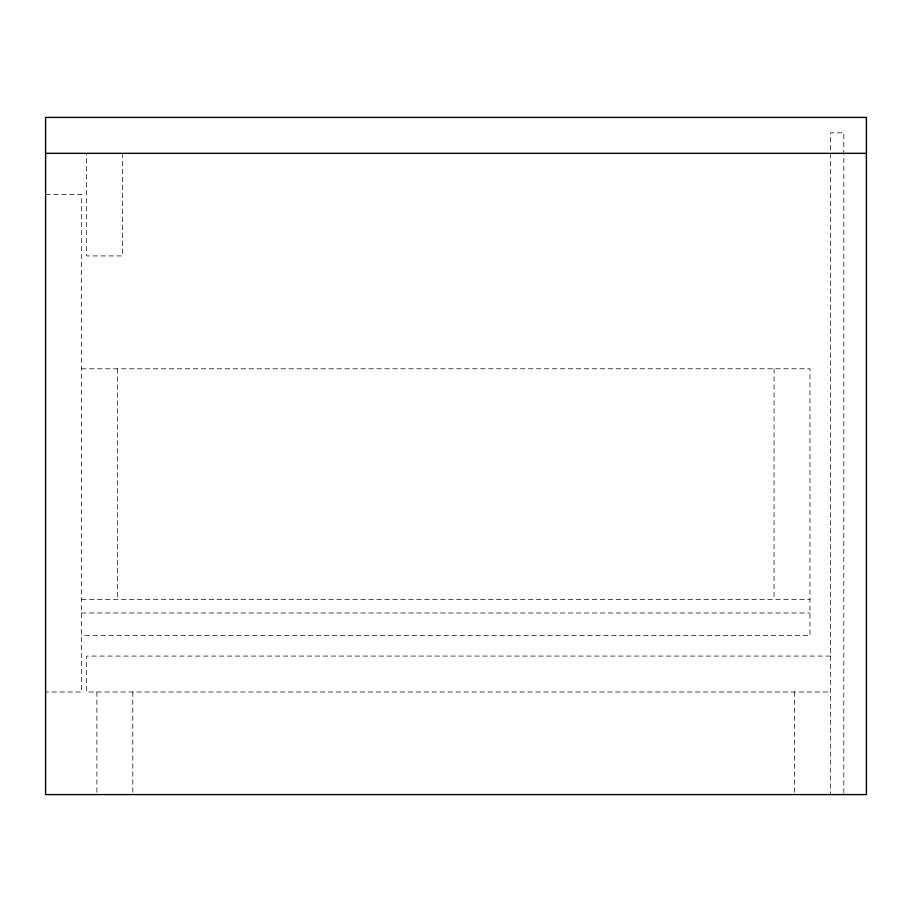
<?xml version="1.0" encoding="UTF-8"?>
<svg xmlns="http://www.w3.org/2000/svg" width="912" height="912" viewBox="0 0 912 912"><rect width="100%" height="100%" fill="white"/><g stroke="black" fill="none" stroke-linecap="round" stroke-linejoin="round"><path stroke-width="0.68" stroke-dasharray="4.56 3.42" d="M45.6 194.37L81.51 194.37L81.51 691.98L45.6 691.98M81.51 368.79L809.97 368.79L809.97 635.55L81.51 635.55M81.51 599.64L809.97 599.64M81.51 612.978L809.97 612.978M830.49 656.07L86.64 656.07L86.64 691.98L830.49 691.98M843.828 793.155L843.828 132.81L830.49 132.81L830.49 794.58M794.58 691.98L794.58 793.155M774.06 368.79L774.06 599.64M132.81 691.98L132.81 793.155M122.55 153.33L122.55 255.93L86.64 255.93L86.64 153.33M117.42 368.79L117.42 599.64M96.9 691.98L96.9 794.58"/><path stroke-width="1.37" d="M45.6 153.33L866.4 153.33M866.4 117.42L45.6 117.42L45.6 794.58L866.4 794.58L866.4 117.42"/></g></svg>
